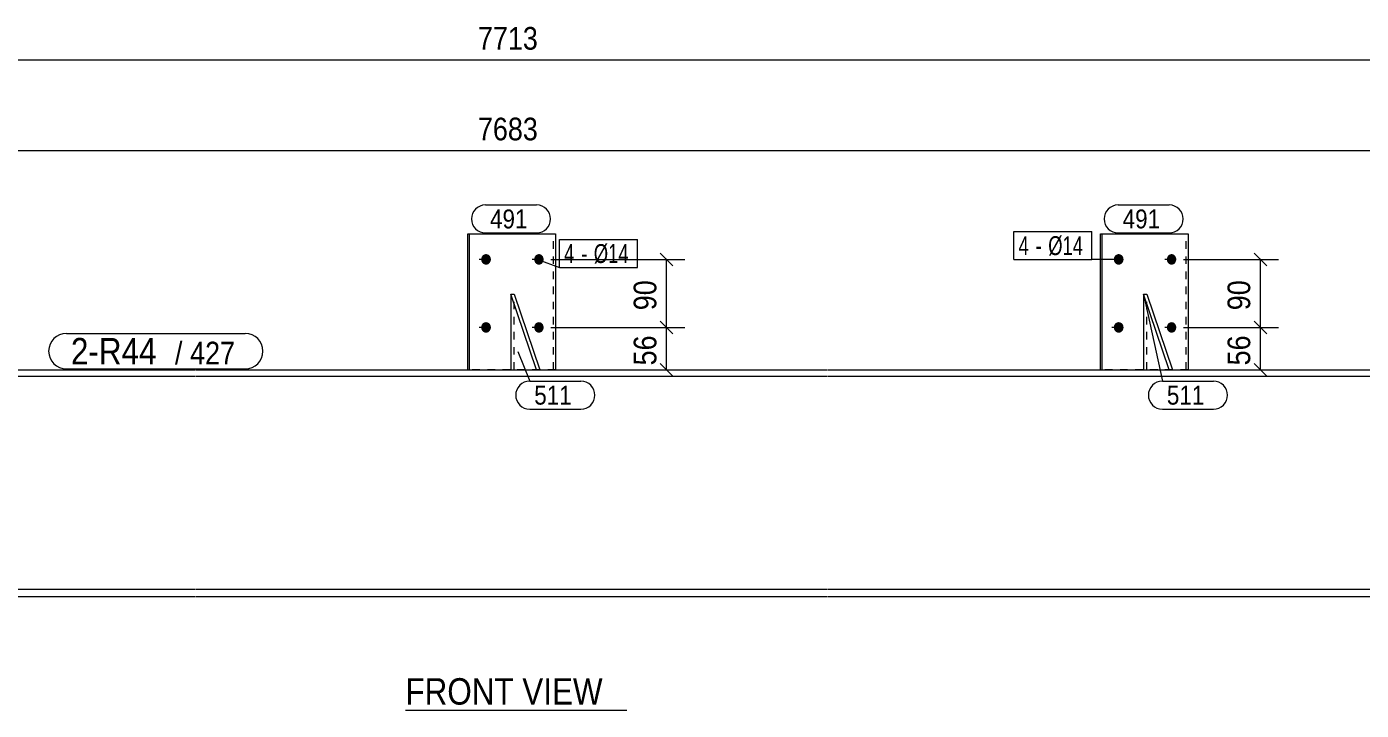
# Model space of a CAD drawing. Header units: millimetres. Extents: x 2 to 579, y 1 to 405.
# Drawn here: x 164.6 to 341.2, y 119.3 to 209.8 of the extents above; entities that cross this region are included whole.
import ezdxf

# ---------------------------------------------------------------- set-up
doc = ezdxf.new("R2010")
doc.units = ezdxf.units.MM
doc.linetypes.add('XKITLINE00', pattern=[0])
doc.linetypes.add('XKITLINE01', pattern=[4, 1, -1, 1, -1])
for name, color, linetype, lineweight in [('Bolt', 3, 'Continuous', 0), ('BoltMark', 7, 'Continuous', 0), ('Dimensions', 7, 'Continuous', 0), ('OtherObjectType', 7, 'Continuous', 0), ('Part', 2, 'Continuous', 0), ('PartMark', 7, 'Continuous', 0)]:
    doc.layers.add(name, color=color, linetype=linetype, lineweight=lineweight)
doc.styles.add('ARIAL', font='ARIAL.TTF')
doc.styles.add('ARIAL_NARROW', font='ARIALN.TTF')

# ---------------------------------------------------------------- blocks, each defined once
blk = doc.blocks.new('*A4')
at = {"layer": 'Bolt'}
for points in [[(224.77, 179.02), (224.77, 179.05), (224.77, 179.09), (224.78, 179.12), (224.78, 179.16), (224.79, 179.19), (224.8, 179.22), (224.81, 179.25), (224.83, 179.28), (224.84, 179.32), (224.86, 179.35), (224.87, 179.37), (224.89, 179.4), (224.91, 179.43), (224.93, 179.46), (224.95, 179.48), (224.97, 179.5), (225, 179.53), (225.02, 179.55), (225.05, 179.57), (225.08, 179.59), (225.1, 179.6), (225.13, 179.62), (225.16, 179.63), (225.19, 179.64), (225.22, 179.66), (225.25, 179.66), (225.28, 179.67), (225.31, 179.68), (225.34, 179.68), (225.37, 179.68), (225.41, 179.69), (225.44, 179.68), (225.47, 179.68), (225.5, 179.68), (225.53, 179.67), (225.56, 179.66), (225.59, 179.66), (225.62, 179.64), (225.65, 179.63), (225.68, 179.62), (225.71, 179.6), (225.73, 179.59), (225.76, 179.57), (225.79, 179.55), (225.81, 179.53), (225.84, 179.5), (225.86, 179.48), (225.88, 179.46), (225.9, 179.43), (225.92, 179.4), (225.94, 179.37), (225.95, 179.35), (225.97, 179.32), (225.98, 179.28), (226, 179.25), (226.01, 179.22), (226.02, 179.19), (226.03, 179.16), (226.03, 179.12), (226.04, 179.09), (226.04, 179.05), (226.05, 179.02), (226.05, 178.99), (226.05, 178.95), (226.04, 178.92), (226.04, 178.88), (226.03, 178.85), (226.03, 178.82), (226.02, 178.78), (226.01, 178.75), (226, 178.72), (225.98, 178.69), (225.97, 178.66), (225.95, 178.63), (225.94, 178.6), (225.92, 178.57), (225.9, 178.54), (225.88, 178.52), (225.86, 178.49), (225.84, 178.47), (225.81, 178.44), (225.79, 178.42), (225.76, 178.4), (225.73, 178.38), (225.71, 178.37), (225.68, 178.35), (225.65, 178.34), (225.62, 178.33), (225.59, 178.32), (225.56, 178.31), (225.53, 178.3), (225.5, 178.29), (225.47, 178.29), (225.44, 178.29), (225.41, 178.29), (225.37, 178.29), (225.34, 178.29), (225.31, 178.29), (225.28, 178.3), (225.25, 178.31), (225.22, 178.32), (225.19, 178.33), (225.16, 178.34), (225.13, 178.35), (225.1, 178.37), (225.08, 178.38), (225.05, 178.4), (225.02, 178.42), (225, 178.44), (224.97, 178.47), (224.95, 178.49), (224.93, 178.52), (224.91, 178.54), (224.89, 178.57), (224.87, 178.6), (224.86, 178.63), (224.84, 178.66), (224.83, 178.69), (224.81, 178.72), (224.8, 178.75), (224.79, 178.78), (224.78, 178.82), (224.78, 178.85), (224.77, 178.88), (224.77, 178.92), (224.77, 178.95), (224.76, 178.99)], [(231.78, 179.02), (231.78, 179.05), (231.79, 179.09), (231.79, 179.12), (231.8, 179.16), (231.81, 179.19), (231.82, 179.22), (231.83, 179.25), (231.84, 179.28), (231.85, 179.32), (231.87, 179.35), (231.88, 179.37), (231.9, 179.4), (231.92, 179.43), (231.94, 179.46), (231.96, 179.48), (231.98, 179.5), (232.01, 179.53), (232.03, 179.55), (232.06, 179.57), (232.08, 179.59), (232.11, 179.6), (232.14, 179.62), (232.16, 179.63), (232.19, 179.64), (232.22, 179.66), (232.25, 179.66), (232.28, 179.67), (232.31, 179.68), (232.34, 179.68), (232.37, 179.68), (232.4, 179.69), (232.43, 179.68), (232.46, 179.68), (232.49, 179.68), (232.52, 179.67), (232.55, 179.66), (232.58, 179.66), (232.61, 179.64), (232.64, 179.63), (232.67, 179.62), (232.69, 179.6), (232.72, 179.59), (232.75, 179.57), (232.77, 179.55), (232.79, 179.53), (232.82, 179.5), (232.84, 179.48), (232.86, 179.46), (232.88, 179.43), (232.9, 179.4), (232.92, 179.37), (232.93, 179.35), (232.95, 179.32), (232.96, 179.28), (232.97, 179.25), (232.99, 179.22), (233, 179.19), (233, 179.16), (233.01, 179.12), (233.02, 179.09), (233.02, 179.05), (233.02, 179.02), (233.02, 178.99), (233.02, 178.95), (233.02, 178.92), (233.02, 178.88), (233.01, 178.85), (233, 178.82), (233, 178.78), (232.99, 178.75), (232.97, 178.72), (232.96, 178.69), (232.95, 178.66), (232.93, 178.63), (232.92, 178.6), (232.9, 178.57), (232.88, 178.54), (232.86, 178.52), (232.84, 178.49), (232.82, 178.47), (232.79, 178.44), (232.77, 178.42), (232.75, 178.4), (232.72, 178.38), (232.69, 178.37), (232.67, 178.35), (232.64, 178.34), (232.61, 178.33), (232.58, 178.32), (232.55, 178.31), (232.52, 178.3), (232.49, 178.29), (232.46, 178.29), (232.43, 178.29), (232.4, 178.29), (232.37, 178.29), (232.34, 178.29), (232.31, 178.29), (232.28, 178.3), (232.25, 178.31), (232.22, 178.32), (232.19, 178.33), (232.16, 178.34), (232.14, 178.35), (232.11, 178.37), (232.08, 178.38), (232.06, 178.4), (232.03, 178.42), (232.01, 178.44), (231.98, 178.47), (231.96, 178.49), (231.94, 178.52), (231.92, 178.54), (231.9, 178.57), (231.88, 178.6), (231.87, 178.63), (231.85, 178.66), (231.84, 178.69), (231.83, 178.72), (231.82, 178.75), (231.81, 178.78), (231.8, 178.82), (231.79, 178.85), (231.79, 178.88), (231.78, 178.92), (231.78, 178.95), (231.78, 178.99)], [(224.77, 170.02), (224.77, 170.05), (224.77, 170.09), (224.78, 170.12), (224.78, 170.16), (224.79, 170.19), (224.8, 170.22), (224.81, 170.25), (224.83, 170.28), (224.84, 170.32), (224.86, 170.35), (224.87, 170.37), (224.89, 170.4), (224.91, 170.43), (224.93, 170.46), (224.95, 170.48), (224.97, 170.5), (225, 170.53), (225.02, 170.55), (225.05, 170.57), (225.08, 170.59), (225.1, 170.6), (225.13, 170.62), (225.16, 170.63), (225.19, 170.64), (225.22, 170.66), (225.25, 170.66), (225.28, 170.67), (225.31, 170.68), (225.34, 170.68), (225.37, 170.68), (225.41, 170.69), (225.44, 170.68), (225.47, 170.68), (225.5, 170.68), (225.53, 170.67), (225.56, 170.66), (225.59, 170.66), (225.62, 170.64), (225.65, 170.63), (225.68, 170.62), (225.71, 170.6), (225.73, 170.59), (225.76, 170.57), (225.79, 170.55), (225.81, 170.53), (225.84, 170.5), (225.86, 170.48), (225.88, 170.46), (225.9, 170.43), (225.92, 170.4), (225.94, 170.37), (225.95, 170.35), (225.97, 170.32), (225.98, 170.28), (226, 170.25), (226.01, 170.22), (226.02, 170.19), (226.03, 170.16), (226.03, 170.12), (226.04, 170.09), (226.04, 170.05), (226.05, 170.02), (226.05, 169.99), (226.05, 169.95), (226.04, 169.92), (226.04, 169.88), (226.03, 169.85), (226.03, 169.82), (226.02, 169.78), (226.01, 169.75), (226, 169.72), (225.98, 169.69), (225.97, 169.66), (225.95, 169.63), (225.94, 169.6), (225.92, 169.57), (225.9, 169.54), (225.88, 169.52), (225.86, 169.49), (225.84, 169.47), (225.81, 169.44), (225.79, 169.42), (225.76, 169.4), (225.73, 169.38), (225.71, 169.37), (225.68, 169.35), (225.65, 169.34), (225.62, 169.33), (225.59, 169.32), (225.56, 169.31), (225.53, 169.3), (225.5, 169.29), (225.47, 169.29), (225.44, 169.29), (225.41, 169.29), (225.37, 169.29), (225.34, 169.29), (225.31, 169.29), (225.28, 169.3), (225.25, 169.31), (225.22, 169.32), (225.19, 169.33), (225.16, 169.34), (225.13, 169.35), (225.1, 169.37), (225.08, 169.38), (225.05, 169.4), (225.02, 169.42), (225, 169.44), (224.97, 169.47), (224.95, 169.49), (224.93, 169.52), (224.91, 169.54), (224.89, 169.57), (224.87, 169.6), (224.86, 169.63), (224.84, 169.66), (224.83, 169.69), (224.81, 169.72), (224.8, 169.75), (224.79, 169.78), (224.78, 169.82), (224.78, 169.85), (224.77, 169.88), (224.77, 169.92), (224.77, 169.95), (224.76, 169.99)], [(231.78, 170.02), (231.78, 170.05), (231.79, 170.09), (231.79, 170.12), (231.8, 170.16), (231.81, 170.19), (231.82, 170.22), (231.83, 170.25), (231.84, 170.28), (231.85, 170.32), (231.87, 170.35), (231.88, 170.37), (231.9, 170.4), (231.92, 170.43), (231.94, 170.46), (231.96, 170.48), (231.98, 170.5), (232.01, 170.53), (232.03, 170.55), (232.06, 170.57), (232.08, 170.59), (232.11, 170.6), (232.14, 170.62), (232.16, 170.63), (232.19, 170.64), (232.22, 170.66), (232.25, 170.66), (232.28, 170.67), (232.31, 170.68), (232.34, 170.68), (232.37, 170.68), (232.4, 170.69), (232.43, 170.68), (232.46, 170.68), (232.49, 170.68), (232.52, 170.67), (232.55, 170.66), (232.58, 170.66), (232.61, 170.64), (232.64, 170.63), (232.67, 170.62), (232.69, 170.6), (232.72, 170.59), (232.75, 170.57), (232.77, 170.55), (232.79, 170.53), (232.82, 170.5), (232.84, 170.48), (232.86, 170.46), (232.88, 170.43), (232.9, 170.4), (232.92, 170.37), (232.93, 170.35), (232.95, 170.32), (232.96, 170.28), (232.97, 170.25), (232.99, 170.22), (233, 170.19), (233, 170.16), (233.01, 170.12), (233.02, 170.09), (233.02, 170.05), (233.02, 170.02), (233.02, 169.99), (233.02, 169.95), (233.02, 169.92), (233.02, 169.88), (233.01, 169.85), (233, 169.82), (233, 169.78), (232.99, 169.75), (232.97, 169.72), (232.96, 169.69), (232.95, 169.66), (232.93, 169.63), (232.92, 169.6), (232.9, 169.57), (232.88, 169.54), (232.86, 169.52), (232.84, 169.49), (232.82, 169.47), (232.79, 169.44), (232.77, 169.42), (232.75, 169.4), (232.72, 169.38), (232.69, 169.37), (232.67, 169.35), (232.64, 169.34), (232.61, 169.33), (232.58, 169.32), (232.55, 169.31), (232.52, 169.3), (232.49, 169.29), (232.46, 169.29), (232.43, 169.29), (232.4, 169.29), (232.37, 169.29), (232.34, 169.29), (232.31, 169.29), (232.28, 169.3), (232.25, 169.31), (232.22, 169.32), (232.19, 169.33), (232.16, 169.34), (232.14, 169.35), (232.11, 169.37), (232.08, 169.38), (232.06, 169.4), (232.03, 169.42), (232.01, 169.44), (231.98, 169.47), (231.96, 169.49), (231.94, 169.52), (231.92, 169.54), (231.9, 169.57), (231.88, 169.6), (231.87, 169.63), (231.85, 169.66), (231.84, 169.69), (231.83, 169.72), (231.82, 169.75), (231.81, 169.78), (231.8, 169.82), (231.79, 169.85), (231.79, 169.88), (231.78, 169.92), (231.78, 169.95), (231.78, 169.99)]]:
    blk.add_hatch(color=3, dxfattribs=at).paths.add_polyline_path(points, flags=17)
at = {"layer": 'Bolt', "color": 3, "linetype": 'XKITLINE00', "lineweight": 0}
for p, q in [((225.97, 178.99), (224.51, 178.99)), ((232.96, 178.99), (231.51, 178.99)), ((225.97, 169.99), (224.51, 169.99)), ((232.96, 169.99), (231.51, 169.99))]:
    blk.add_line(p, q, dxfattribs=at)
blk = doc.blocks.new('*A5')
at = {"layer": 'Bolt'}
for points in [[(308.48, 179.02), (308.48, 179.05), (308.48, 179.09), (308.49, 179.12), (308.49, 179.16), (308.5, 179.19), (308.51, 179.22), (308.52, 179.25), (308.54, 179.28), (308.55, 179.32), (308.57, 179.35), (308.58, 179.37), (308.6, 179.4), (308.62, 179.43), (308.64, 179.46), (308.66, 179.48), (308.68, 179.5), (308.71, 179.53), (308.73, 179.55), (308.76, 179.57), (308.79, 179.59), (308.81, 179.6), (308.84, 179.62), (308.87, 179.63), (308.9, 179.64), (308.93, 179.66), (308.96, 179.66), (308.99, 179.67), (309.02, 179.68), (309.05, 179.68), (309.08, 179.68), (309.12, 179.69), (309.15, 179.68), (309.18, 179.68), (309.21, 179.68), (309.24, 179.67), (309.27, 179.66), (309.3, 179.66), (309.33, 179.64), (309.36, 179.63), (309.39, 179.62), (309.42, 179.6), (309.44, 179.59), (309.47, 179.57), (309.5, 179.55), (309.52, 179.53), (309.55, 179.5), (309.57, 179.48), (309.59, 179.46), (309.61, 179.43), (309.63, 179.4), (309.65, 179.37), (309.67, 179.35), (309.68, 179.32), (309.69, 179.28), (309.71, 179.25), (309.72, 179.22), (309.73, 179.19), (309.74, 179.16), (309.74, 179.12), (309.75, 179.09), (309.75, 179.05), (309.76, 179.02), (309.76, 178.99), (309.76, 178.95), (309.75, 178.92), (309.75, 178.88), (309.74, 178.85), (309.74, 178.82), (309.73, 178.78), (309.72, 178.75), (309.71, 178.72), (309.69, 178.69), (309.68, 178.66), (309.67, 178.63), (309.65, 178.6), (309.63, 178.57), (309.61, 178.54), (309.59, 178.52), (309.57, 178.49), (309.55, 178.47), (309.52, 178.44), (309.5, 178.42), (309.47, 178.4), (309.44, 178.38), (309.42, 178.37), (309.39, 178.35), (309.36, 178.34), (309.33, 178.33), (309.3, 178.32), (309.27, 178.31), (309.24, 178.3), (309.21, 178.29), (309.18, 178.29), (309.15, 178.29), (309.12, 178.29), (309.08, 178.29), (309.05, 178.29), (309.02, 178.29), (308.99, 178.3), (308.96, 178.31), (308.93, 178.32), (308.9, 178.33), (308.87, 178.34), (308.84, 178.35), (308.81, 178.37), (308.79, 178.38), (308.76, 178.4), (308.73, 178.42), (308.71, 178.44), (308.68, 178.47), (308.66, 178.49), (308.64, 178.52), (308.62, 178.54), (308.6, 178.57), (308.58, 178.6), (308.57, 178.63), (308.55, 178.66), (308.54, 178.69), (308.52, 178.72), (308.51, 178.75), (308.5, 178.78), (308.49, 178.82), (308.49, 178.85), (308.48, 178.88), (308.48, 178.92), (308.48, 178.95), (308.47, 178.99)], [(315.49, 179.02), (315.49, 179.05), (315.5, 179.09), (315.5, 179.12), (315.51, 179.16), (315.52, 179.19), (315.53, 179.22), (315.54, 179.25), (315.55, 179.28), (315.56, 179.32), (315.58, 179.35), (315.59, 179.37), (315.61, 179.4), (315.63, 179.43), (315.65, 179.46), (315.67, 179.48), (315.69, 179.5), (315.72, 179.53), (315.74, 179.55), (315.77, 179.57), (315.79, 179.59), (315.82, 179.6), (315.85, 179.62), (315.87, 179.63), (315.9, 179.64), (315.93, 179.66), (315.96, 179.66), (315.99, 179.67), (316.02, 179.68), (316.05, 179.68), (316.08, 179.68), (316.11, 179.69), (316.14, 179.68), (316.17, 179.68), (316.2, 179.68), (316.23, 179.67), (316.26, 179.66), (316.29, 179.66), (316.32, 179.64), (316.35, 179.63), (316.38, 179.62), (316.4, 179.6), (316.43, 179.59), (316.46, 179.57), (316.48, 179.55), (316.5, 179.53), (316.53, 179.5), (316.55, 179.48), (316.57, 179.46), (316.59, 179.43), (316.61, 179.4), (316.63, 179.37), (316.64, 179.35), (316.66, 179.32), (316.67, 179.28), (316.68, 179.25), (316.7, 179.22), (316.71, 179.19), (316.71, 179.16), (316.72, 179.12), (316.73, 179.09), (316.73, 179.05), (316.73, 179.02), (316.73, 178.99), (316.73, 178.95), (316.73, 178.92), (316.73, 178.88), (316.72, 178.85), (316.71, 178.82), (316.71, 178.78), (316.7, 178.75), (316.68, 178.72), (316.67, 178.69), (316.66, 178.66), (316.64, 178.63), (316.63, 178.6), (316.61, 178.57), (316.59, 178.54), (316.57, 178.52), (316.55, 178.49), (316.53, 178.47), (316.5, 178.44), (316.48, 178.42), (316.46, 178.4), (316.43, 178.38), (316.4, 178.37), (316.38, 178.35), (316.35, 178.34), (316.32, 178.33), (316.29, 178.32), (316.26, 178.31), (316.23, 178.3), (316.2, 178.29), (316.17, 178.29), (316.14, 178.29), (316.11, 178.29), (316.08, 178.29), (316.05, 178.29), (316.02, 178.29), (315.99, 178.3), (315.96, 178.31), (315.93, 178.32), (315.9, 178.33), (315.87, 178.34), (315.85, 178.35), (315.82, 178.37), (315.79, 178.38), (315.77, 178.4), (315.74, 178.42), (315.72, 178.44), (315.69, 178.47), (315.67, 178.49), (315.65, 178.52), (315.63, 178.54), (315.61, 178.57), (315.59, 178.6), (315.58, 178.63), (315.56, 178.66), (315.55, 178.69), (315.54, 178.72), (315.53, 178.75), (315.52, 178.78), (315.51, 178.82), (315.5, 178.85), (315.5, 178.88), (315.49, 178.92), (315.49, 178.95), (315.49, 178.99)], [(308.48, 170.02), (308.48, 170.05), (308.48, 170.09), (308.49, 170.12), (308.49, 170.16), (308.5, 170.19), (308.51, 170.22), (308.52, 170.25), (308.54, 170.28), (308.55, 170.32), (308.57, 170.35), (308.58, 170.37), (308.6, 170.4), (308.62, 170.43), (308.64, 170.46), (308.66, 170.48), (308.68, 170.5), (308.71, 170.53), (308.73, 170.55), (308.76, 170.57), (308.79, 170.59), (308.81, 170.6), (308.84, 170.62), (308.87, 170.63), (308.9, 170.64), (308.93, 170.66), (308.96, 170.66), (308.99, 170.67), (309.02, 170.68), (309.05, 170.68), (309.08, 170.68), (309.12, 170.69), (309.15, 170.68), (309.18, 170.68), (309.21, 170.68), (309.24, 170.67), (309.27, 170.66), (309.3, 170.66), (309.33, 170.64), (309.36, 170.63), (309.39, 170.62), (309.42, 170.6), (309.44, 170.59), (309.47, 170.57), (309.5, 170.55), (309.52, 170.53), (309.55, 170.5), (309.57, 170.48), (309.59, 170.46), (309.61, 170.43), (309.63, 170.4), (309.65, 170.37), (309.67, 170.35), (309.68, 170.32), (309.69, 170.28), (309.71, 170.25), (309.72, 170.22), (309.73, 170.19), (309.74, 170.16), (309.74, 170.12), (309.75, 170.09), (309.75, 170.05), (309.76, 170.02), (309.76, 169.99), (309.76, 169.95), (309.75, 169.92), (309.75, 169.88), (309.74, 169.85), (309.74, 169.82), (309.73, 169.78), (309.72, 169.75), (309.71, 169.72), (309.69, 169.69), (309.68, 169.66), (309.67, 169.63), (309.65, 169.6), (309.63, 169.57), (309.61, 169.54), (309.59, 169.52), (309.57, 169.49), (309.55, 169.47), (309.52, 169.44), (309.5, 169.42), (309.47, 169.4), (309.44, 169.38), (309.42, 169.37), (309.39, 169.35), (309.36, 169.34), (309.33, 169.33), (309.3, 169.32), (309.27, 169.31), (309.24, 169.3), (309.21, 169.29), (309.18, 169.29), (309.15, 169.29), (309.12, 169.29), (309.08, 169.29), (309.05, 169.29), (309.02, 169.29), (308.99, 169.3), (308.96, 169.31), (308.93, 169.32), (308.9, 169.33), (308.87, 169.34), (308.84, 169.35), (308.81, 169.37), (308.79, 169.38), (308.76, 169.4), (308.73, 169.42), (308.71, 169.44), (308.68, 169.47), (308.66, 169.49), (308.64, 169.52), (308.62, 169.54), (308.6, 169.57), (308.58, 169.6), (308.57, 169.63), (308.55, 169.66), (308.54, 169.69), (308.52, 169.72), (308.51, 169.75), (308.5, 169.78), (308.49, 169.82), (308.49, 169.85), (308.48, 169.88), (308.48, 169.92), (308.48, 169.95), (308.47, 169.99)], [(315.49, 170.02), (315.49, 170.05), (315.5, 170.09), (315.5, 170.12), (315.51, 170.16), (315.52, 170.19), (315.53, 170.22), (315.54, 170.25), (315.55, 170.28), (315.56, 170.32), (315.58, 170.35), (315.59, 170.37), (315.61, 170.4), (315.63, 170.43), (315.65, 170.46), (315.67, 170.48), (315.69, 170.5), (315.72, 170.53), (315.74, 170.55), (315.77, 170.57), (315.79, 170.59), (315.82, 170.6), (315.85, 170.62), (315.87, 170.63), (315.9, 170.64), (315.93, 170.66), (315.96, 170.66), (315.99, 170.67), (316.02, 170.68), (316.05, 170.68), (316.08, 170.68), (316.11, 170.69), (316.14, 170.68), (316.17, 170.68), (316.2, 170.68), (316.23, 170.67), (316.26, 170.66), (316.29, 170.66), (316.32, 170.64), (316.35, 170.63), (316.38, 170.62), (316.4, 170.6), (316.43, 170.59), (316.46, 170.57), (316.48, 170.55), (316.5, 170.53), (316.53, 170.5), (316.55, 170.48), (316.57, 170.46), (316.59, 170.43), (316.61, 170.4), (316.63, 170.37), (316.64, 170.35), (316.66, 170.32), (316.67, 170.28), (316.68, 170.25), (316.7, 170.22), (316.71, 170.19), (316.71, 170.16), (316.72, 170.12), (316.73, 170.09), (316.73, 170.05), (316.73, 170.02), (316.73, 169.99), (316.73, 169.95), (316.73, 169.92), (316.73, 169.88), (316.72, 169.85), (316.71, 169.82), (316.71, 169.78), (316.7, 169.75), (316.68, 169.72), (316.67, 169.69), (316.66, 169.66), (316.64, 169.63), (316.63, 169.6), (316.61, 169.57), (316.59, 169.54), (316.57, 169.52), (316.55, 169.49), (316.53, 169.47), (316.5, 169.44), (316.48, 169.42), (316.46, 169.4), (316.43, 169.38), (316.4, 169.37), (316.38, 169.35), (316.35, 169.34), (316.32, 169.33), (316.29, 169.32), (316.26, 169.31), (316.23, 169.3), (316.2, 169.29), (316.17, 169.29), (316.14, 169.29), (316.11, 169.29), (316.08, 169.29), (316.05, 169.29), (316.02, 169.29), (315.99, 169.3), (315.96, 169.31), (315.93, 169.32), (315.9, 169.33), (315.87, 169.34), (315.85, 169.35), (315.82, 169.37), (315.79, 169.38), (315.77, 169.4), (315.74, 169.42), (315.72, 169.44), (315.69, 169.47), (315.67, 169.49), (315.65, 169.52), (315.63, 169.54), (315.61, 169.57), (315.59, 169.6), (315.58, 169.63), (315.56, 169.66), (315.55, 169.69), (315.54, 169.72), (315.53, 169.75), (315.52, 169.78), (315.51, 169.82), (315.5, 169.85), (315.5, 169.88), (315.49, 169.92), (315.49, 169.95), (315.49, 169.99)]]:
    blk.add_hatch(color=3, dxfattribs=at).paths.add_polyline_path(points, flags=17)
at = {"layer": 'Bolt', "color": 3, "linetype": 'XKITLINE00', "lineweight": 0}
for p, q in [((309.68, 178.99), (308.22, 178.99)), ((316.67, 178.99), (315.22, 178.99)), ((309.68, 169.99), (308.22, 169.99)), ((316.67, 169.99), (315.22, 169.99))]:
    blk.add_line(p, q, dxfattribs=at)
blk = doc.blocks.new('*A6')
at = {"layer": 'Part'}
blk.add_hatch(color=2, dxfattribs=at).paths.add_polyline_path([(360.9, 165.79), (362.5, 165.79), (361.7, 164.39)], flags=17)
at = {"layer": 'Part', "color": 2, "linetype": 'XKITLINE00', "lineweight": 0}
for p, q in [((65.87, 164.39), (103.17, 164.39)), ((103.27, 164.39), (186.88, 164.39)), ((186.98, 164.39), (270.59, 164.39)), ((270.69, 164.39), (354.3, 164.39)), ((354.4, 164.39), (391.7, 164.39)), ((361.7, 164.39), (360.9, 165.79)), ((360.9, 165.79), (362.5, 165.79)), ((362.5, 165.79), (361.7, 164.39)), ((103.17, 163.49), (65.87, 163.49)), ((186.88, 163.49), (103.27, 163.49)), ((270.59, 163.49), (186.98, 163.49)), ((354.3, 163.49), (270.69, 163.49)), ((391.7, 163.49), (354.4, 163.49)), ((103.17, 135.29), (65.87, 135.29)), ((65.87, 134.39), (103.17, 134.39)), ((186.88, 135.29), (103.27, 135.29)), ((103.27, 134.39), (186.88, 134.39)), ((270.59, 135.29), (186.98, 135.29)), ((186.98, 134.39), (270.59, 134.39)), ((354.3, 135.29), (270.69, 135.29)), ((270.69, 134.39), (354.3, 134.39)), ((391.7, 135.29), (354.4, 135.29)), ((354.4, 134.39), (391.7, 134.39))]:
    blk.add_line(p, q, dxfattribs=at)
at = {"layer": 'Part', "color": 7, "linetype": 'XKITLINE01', "lineweight": 0}
for p, q in [((65.87, 164.39), (65.87, 134.39)), ((391.7, 164.39), (391.7, 134.39))]:
    blk.add_line(p, q, dxfattribs=at)
at = {"layer": 'Part', "color": 2, "linetype": 'XKITLINE00', "lineweight": 0}
blk.add_circle((361.7, 165.29), 1, dxfattribs=at)
blk = doc.blocks.new('*A11')
at = {"layer": 'Part', "color": 2, "linetype": 'XKITLINE00', "lineweight": 0}
for p, q in [((222.98, 182.39), (234.59, 182.39)), ((222.98, 164.39), (222.98, 182.39)), ((223.22, 164.39), (223.22, 182.39)), ((234.59, 182.39), (234.59, 164.39))]:
    blk.add_line(p, q, dxfattribs=at)
at = {"layer": 'Part', "color": 7, "linetype": 'XKITLINE01', "lineweight": 0}
for p, q in [((234.34, 164.39), (234.34, 182.39)), ((234.59, 164.39), (222.98, 164.39))]:
    blk.add_line(p, q, dxfattribs=at)
blk = doc.blocks.new('*A12')
at = {"layer": 'Part', "color": 2, "linetype": 'XKITLINE00', "lineweight": 0}
for p, q in [((232.08, 164.39), (228.68, 174.39)), ((228.68, 174.39), (228.68, 164.39)), ((228.68, 174.39), (229.12, 174.39)), ((229.12, 174.39), (232.52, 164.39))]:
    blk.add_line(p, q, dxfattribs=at)
at = {"layer": 'Part', "color": 7, "linetype": 'XKITLINE01', "lineweight": 0}
for p, q in [((229.12, 164.39), (229.12, 174.39)), ((232.52, 164.39), (228.68, 164.39))]:
    blk.add_line(p, q, dxfattribs=at)
blk = doc.blocks.new('*A13')
at = {"layer": 'Part', "color": 2, "linetype": 'XKITLINE00', "lineweight": 0}
for p, q in [((306.69, 182.39), (318.3, 182.39)), ((306.69, 164.39), (306.69, 182.39)), ((306.93, 164.39), (306.93, 182.39)), ((318.3, 182.39), (318.3, 164.39))]:
    blk.add_line(p, q, dxfattribs=at)
at = {"layer": 'Part', "color": 7, "linetype": 'XKITLINE01', "lineweight": 0}
for p, q in [((318.05, 164.39), (318.05, 182.39)), ((318.3, 164.39), (306.69, 164.39))]:
    blk.add_line(p, q, dxfattribs=at)
blk = doc.blocks.new('*A14')
at = {"layer": 'Part', "color": 2, "linetype": 'XKITLINE00', "lineweight": 0}
for p, q in [((315.79, 164.39), (312.39, 174.39)), ((312.39, 174.39), (312.39, 164.39)), ((312.39, 174.39), (312.83, 174.39)), ((312.83, 174.39), (316.23, 164.39))]:
    blk.add_line(p, q, dxfattribs=at)
at = {"layer": 'Part', "color": 7, "linetype": 'XKITLINE01', "lineweight": 0}
for p, q in [((312.83, 164.39), (312.83, 174.39)), ((316.23, 164.39), (312.39, 164.39))]:
    blk.add_line(p, q, dxfattribs=at)
blk = doc.blocks.new('*A39')
at = {"layer": 'Dimensions', "color": 7, "linetype": 'XKITLINE00', "lineweight": 0}
for p, q in [((64.37, 166.39), (64.37, 208.24)), ((393.2, 166.39), (393.2, 208.24)), ((65.22, 206.23), (63.52, 204.54)), ((64.37, 205.39), (393.2, 205.39)), ((394.05, 206.23), (392.35, 204.54))]:
    blk.add_line(p, q, dxfattribs=at)
at = {"layer": 'Dimensions', "color": 3}
for p in [(64.37, 205.39), (393.2, 205.39)]:
    blk.add_point(p, dxfattribs=at)
at = {"layer": 'Dimensions', "color": 3, "style": 'ARIAL', "width": 0.85}
blk.add_text('7713', height=3, dxfattribs=at).set_placement((224.33, 206.74))
blk = doc.blocks.new('*A41')
at = {"layer": 'Dimensions', "color": 7, "linetype": 'XKITLINE00', "lineweight": 0}
for p, q in [((65.87, 165.39), (65.87, 196.24)), ((391.7, 165.39), (391.7, 196.24)), ((66.72, 194.23), (65.02, 192.54)), ((65.87, 193.39), (391.7, 193.39)), ((392.55, 194.23), (390.85, 192.54))]:
    blk.add_line(p, q, dxfattribs=at)
at = {"layer": 'Dimensions', "color": 3}
for p in [(65.87, 193.39), (391.7, 193.39)]:
    blk.add_point(p, dxfattribs=at)
at = {"layer": 'Dimensions', "color": 3, "style": 'ARIAL', "width": 0.85}
blk.add_text('7683', height=3, dxfattribs=at).set_placement((224.33, 194.74))
blk = doc.blocks.new('*A45')
at = {"layer": 'Dimensions', "color": 7, "linetype": 'XKITLINE00', "lineweight": 0}
for p, q in [((233.96, 169.99), (251.69, 169.99)), ((248.44, 170.83), (250.14, 169.14)), ((249.29, 164.39), (249.29, 169.99)), ((233.96, 164.39), (251.69, 164.39)), ((248.44, 165.23), (250.14, 163.54))]:
    blk.add_line(p, q, dxfattribs=at)
at = {"layer": 'Dimensions', "color": 3}
for p in [(249.29, 169.99), (249.29, 164.39)]:
    blk.add_point(p, dxfattribs=at)
at = {"layer": 'Dimensions', "color": 3, "style": 'ARIAL', "width": 0.85}
blk.add_text('56', height=3, rotation=90.0002, dxfattribs=at).set_placement((247.94, 164.96))
blk = doc.blocks.new('*A46')
at = {"layer": 'Dimensions', "color": 7, "linetype": 'XKITLINE00', "lineweight": 0}
for p, q in [((233.96, 178.99), (251.69, 178.99)), ((248.44, 179.83), (250.14, 178.14)), ((249.29, 169.99), (249.29, 178.99)), ((233.96, 169.99), (251.69, 169.99)), ((248.44, 170.83), (250.14, 169.14))]:
    blk.add_line(p, q, dxfattribs=at)
at = {"layer": 'Dimensions', "color": 3}
for p in [(249.29, 178.99), (249.29, 169.99)]:
    blk.add_point(p, dxfattribs=at)
at = {"layer": 'Dimensions', "color": 3, "style": 'ARIAL', "width": 0.85}
blk.add_text('90', height=3, rotation=90.0002, dxfattribs=at).set_placement((247.94, 172.26))
blk = doc.blocks.new('*A47')
at = {"layer": 'Dimensions', "color": 7, "linetype": 'XKITLINE00', "lineweight": 0}
for p, q in [((317.67, 169.99), (330.27, 169.99)), ((327.02, 170.83), (328.72, 169.14)), ((327.87, 164.39), (327.87, 169.99)), ((317.67, 164.39), (330.27, 164.39)), ((327.02, 165.23), (328.72, 163.54))]:
    blk.add_line(p, q, dxfattribs=at)
at = {"layer": 'Dimensions', "color": 3}
for p in [(327.87, 169.99), (327.87, 164.39)]:
    blk.add_point(p, dxfattribs=at)
at = {"layer": 'Dimensions', "color": 3, "style": 'ARIAL', "width": 0.85}
blk.add_text('56', height=3, rotation=90.0002, dxfattribs=at).set_placement((326.52, 164.96))
blk = doc.blocks.new('*A48')
at = {"layer": 'Dimensions', "color": 7, "linetype": 'XKITLINE00', "lineweight": 0}
for p, q in [((317.67, 178.99), (330.27, 178.99)), ((327.02, 179.83), (328.72, 178.14)), ((327.87, 169.99), (327.87, 178.99)), ((317.67, 169.99), (330.27, 169.99)), ((327.02, 170.83), (328.72, 169.14))]:
    blk.add_line(p, q, dxfattribs=at)
at = {"layer": 'Dimensions', "color": 3}
for p in [(327.87, 178.99), (327.87, 169.99)]:
    blk.add_point(p, dxfattribs=at)
at = {"layer": 'Dimensions', "color": 3, "style": 'ARIAL', "width": 0.85}
blk.add_text('90', height=3, rotation=90.0002, dxfattribs=at).set_placement((326.52, 172.26))
blk = doc.blocks.new('*A55')
at = {"layer": 'BoltMark', "color": 7, "linetype": 'XKITLINE00', "lineweight": 0}
for p, q in [((295.26, 182.66), (305.55, 182.66)), ((295.26, 178.96), (295.26, 182.66)), ((305.55, 178.96), (305.55, 182.66)), ((295.26, 178.96), (305.55, 178.96)), ((308.95, 178.99), (305.55, 178.96))]:
    blk.add_line(p, q, dxfattribs=at)
at = {"layer": 'BoltMark', "color": 3, "style": 'ARIAL_NARROW', "width": 0.85}
for s, p in [('4', (295.86, 179.56)), ('Ø14', (299.79, 179.56)), ('-', (298.13, 179.56))]:
    blk.add_text(s, height=2.5, dxfattribs=at).set_placement(p)
blk = doc.blocks.new('*A56')
at = {"layer": 'BoltMark', "color": 7, "linetype": 'XKITLINE00', "lineweight": 0}
for p, q in [((235.13, 181.61), (245.43, 181.61)), ((235.13, 177.91), (235.13, 181.61)), ((245.43, 177.91), (245.43, 181.61)), ((232.24, 178.99), (235.13, 177.91)), ((235.13, 177.91), (245.43, 177.91))]:
    blk.add_line(p, q, dxfattribs=at)
at = {"layer": 'BoltMark', "color": 3, "style": 'ARIAL_NARROW', "width": 0.85}
for s, p in [('4', (235.73, 178.51)), ('Ø14', (239.66, 178.51)), ('-', (238, 178.51))]:
    blk.add_text(s, height=2.5, dxfattribs=at).set_placement(p)
blk = doc.blocks.new('*A61')
at = {"layer": 'PartMark', "color": 7, "linetype": 'XKITLINE00', "lineweight": 0}
for p, q in [((225.33, 186.19), (232.09, 186.19)), ((225.33, 182.49), (232.09, 182.49))]:
    blk.add_line(p, q, dxfattribs=at)
for centre, start, end in [((225.33, 184.34), 90, 270), ((232.09, 184.34), 270, 90)]:
    blk.add_arc(centre, 1.85, start, end, dxfattribs=at)
at = {"layer": 'PartMark', "color": 3, "style": 'ARIAL', "width": 0.85}
blk.add_text('491', height=2.5, dxfattribs=at).set_placement((225.93, 183.09))
blk = doc.blocks.new('*A62')
at = {"layer": 'PartMark', "color": 7, "linetype": 'XKITLINE00', "lineweight": 0}
for p, q in [((229.63, 166.81), (231.18, 162.87)), ((231.18, 162.87), (237.95, 162.87)), ((231.18, 159.17), (237.95, 159.17))]:
    blk.add_line(p, q, dxfattribs=at)
for centre, start, end in [((231.18, 161.02), 90, 270), ((237.95, 161.02), 270, 90)]:
    blk.add_arc(centre, 1.85, start, end, dxfattribs=at)
at = {"layer": 'PartMark', "color": 3, "style": 'ARIAL', "width": 0.85}
blk.add_text('511', height=2.5, dxfattribs=at).set_placement((231.78, 159.77))
blk = doc.blocks.new('*A63')
at = {"layer": 'PartMark', "color": 7, "linetype": 'XKITLINE00', "lineweight": 0}
for p, q in [((309.04, 186.19), (315.8, 186.19)), ((309.04, 182.49), (315.8, 182.49))]:
    blk.add_line(p, q, dxfattribs=at)
for centre, start, end in [((309.04, 184.34), 90, 270), ((315.8, 184.34), 270, 90)]:
    blk.add_arc(centre, 1.85, start, end, dxfattribs=at)
at = {"layer": 'PartMark', "color": 3, "style": 'ARIAL', "width": 0.85}
blk.add_text('491', height=2.5, dxfattribs=at).set_placement((309.64, 183.09))
blk = doc.blocks.new('*A64')
at = {"layer": 'PartMark', "color": 7, "linetype": 'XKITLINE00', "lineweight": 0}
for p, q in [((312.39, 174.39), (314.89, 162.87)), ((314.89, 162.87), (321.66, 162.87)), ((314.89, 159.17), (321.66, 159.17))]:
    blk.add_line(p, q, dxfattribs=at)
for centre, start, end in [((314.89, 161.02), 90, 270), ((321.66, 161.02), 270, 90)]:
    blk.add_arc(centre, 1.85, start, end, dxfattribs=at)
at = {"layer": 'PartMark', "color": 3, "style": 'ARIAL', "width": 0.85}
blk.add_text('511', height=2.5, dxfattribs=at).set_placement((315.49, 159.77))
blk = doc.blocks.new('*A65')
at = {"layer": 'PartMark', "color": 7, "linetype": 'XKITLINE00', "lineweight": 0}
for p, q in [((169.88, 169.19), (193.53, 169.19)), ((169.88, 164.49), (193.53, 164.49))]:
    blk.add_line(p, q, dxfattribs=at)
for centre, start, end in [((169.88, 166.84), 90, 270), ((193.53, 166.84), 270, 90)]:
    blk.add_arc(centre, 2.35, start, end, dxfattribs=at)
at = {"layer": 'PartMark', "color": 1, "style": 'ARIAL', "width": 0.85}
blk.add_text('2-R44', height=3.5, dxfattribs=at).set_placement((170.48, 165.09))
at = {"layer": 'PartMark', "color": 3, "style": 'ARIAL', "width": 0.85}
for s, p in [('/', (184.24, 165.09)), ('427', (186.25, 165.09))]:
    blk.add_text(s, height=3, dxfattribs=at).set_placement(p)
blk = doc.blocks.new('*A67')
at = {"layer": 'OtherObjectType', "color": 7, "linetype": 'XKITLINE00', "lineweight": 0}
blk.add_line((214.74, 119.32), (244.04, 119.32), dxfattribs=at)
at = {"layer": 'OtherObjectType', "color": 7, "style": 'ARIAL', "width": 0.85}
blk.add_text('FRONT VIEW', height=3.5, dxfattribs=at).set_placement((214.74, 120.07))

msp = doc.modelspace()

# ---------------------------------------------------------------- block references
at = {"lineweight": 0}
for name in ['*A39', '*A41', '*A61', '*A63', '*A11', '*A55', '*A13', '*A56', '*A4', '*A46', '*A5', '*A48', '*A12', '*A14', '*A64', '*A45', '*A47', '*A65', '*A62', '*A67']:
    msp.add_blockref(name, (0, 0), dxfattribs=at)
at = {"layer": 'Part', "lineweight": 0}
msp.add_blockref('*A6', (0, 0), dxfattribs=at)

doc.saveas('drawing.dxf')
